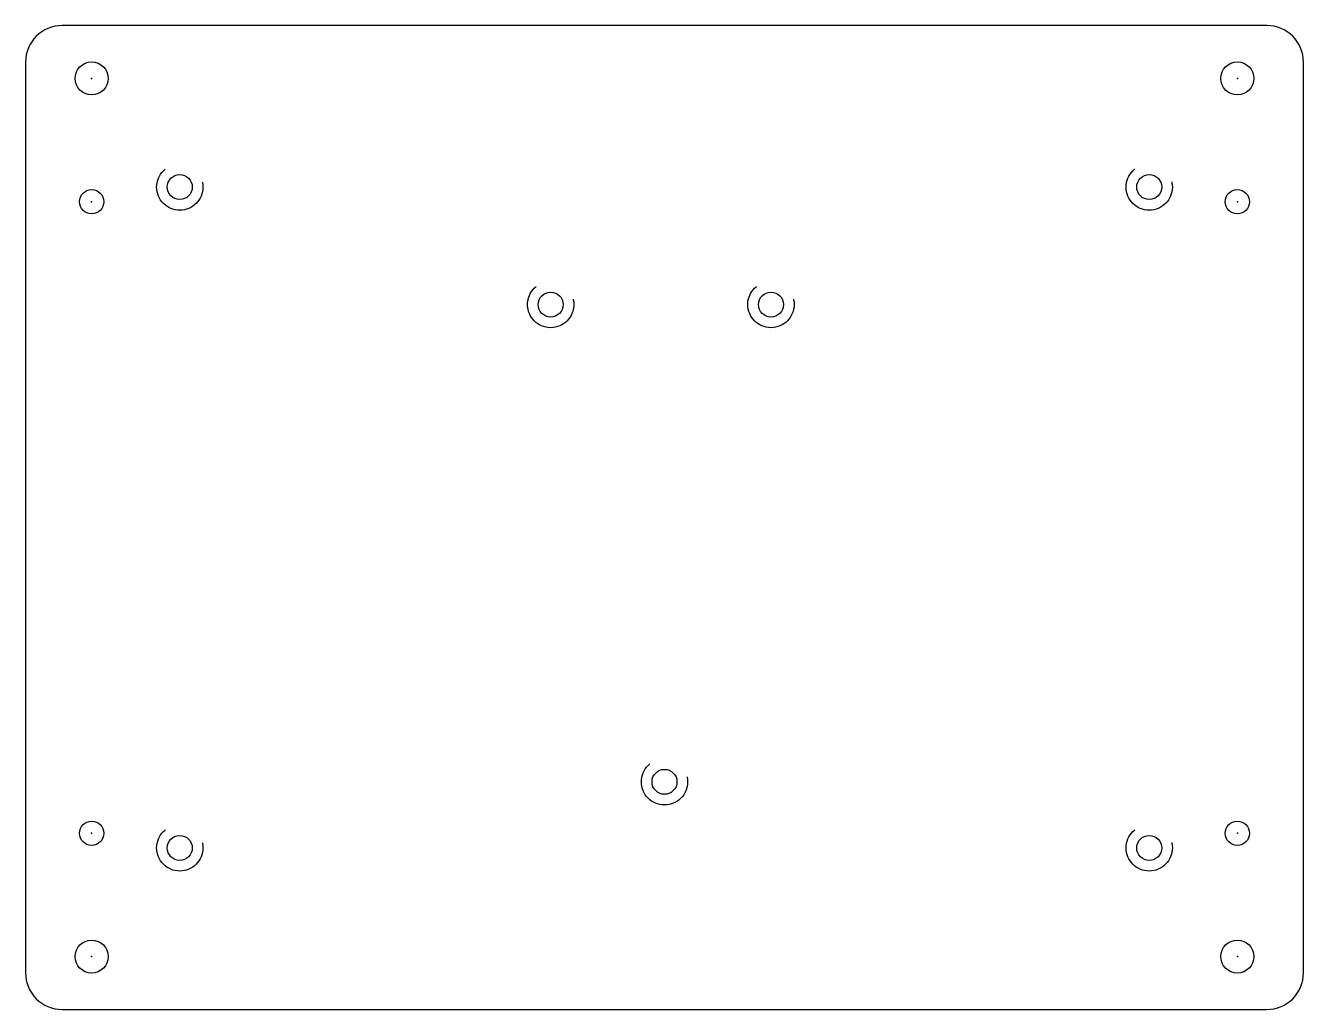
# Model space of a CAD drawing. Header units: millimetres. Extents: x -87 to 87, y -67 to 67.
import ezdxf

# ---------------------------------------------------------------- set-up
doc = ezdxf.new("R2010")
doc.units = ezdxf.units.MM
doc.header["$PDSIZE"] = -1
doc.linetypes.add('DASHED', pattern=[19.05, 12.7, -6.35])
doc.layers.get('0').update_dxf_attribs({"linetype": 'CONTINUOUS'})

msp = doc.modelspace()

# ---------------------------------------------------------------- linework, layer by layer
at = {"color": 7, "linetype": 'CONTINUOUS', "lineweight": 25}
for p, q in [((82, 67), (-82, 67)), ((-87, 62), (-87, -62)), ((87, -62), (87, 62)), ((-82, -67), (82, -67))]:
    msp.add_line(p, q, dxfattribs=at)
for centre, radius in [((-78, 59.8), 2.25), ((78, 59.8), 2.25), ((-66, 45), 1.7), ((66, 45), 1.7), ((-78, 43), 1.65), ((78, 43), 1.65), ((-15.5, 29), 1.7), ((14.5, 29), 1.7), ((0, -36), 1.7), ((-78, -43), 1.65), ((78, -43), 1.65), ((-66, -45), 1.7), ((66, -45), 1.7), ((-78, -59.8), 2.25), ((78, -59.8), 2.25)]:
    msp.add_circle(centre, radius, dxfattribs=at)
at = {"linetype": 'DASHED'}
for centre in [(-66, 45), (66, 45), (-15.5, 29), (14.5, 29), (0, -36), (-66, -45), (66, -45)]:
    msp.add_circle(centre, 3.15, dxfattribs=at)
at = {"color": 7, "linetype": 'CONTINUOUS', "lineweight": 25}
for centre, start, end in [((-82, 62), 90, 180), ((82, 62), 0, 90), ((-82, -62), 180, 270), ((82, -62), 270, 0)]:
    msp.add_arc(centre, 5, start, end, dxfattribs=at)
at = {"color": 7, "linetype": 'CONTINUOUS'}
for p in [(-78, 59.8), (78, 59.8), (-78, 43), (78, 43), (-78, -43), (78, -43), (-78, -59.8), (78, -59.8)]:
    msp.add_point(p, dxfattribs=at)

doc.saveas('drawing.dxf')
